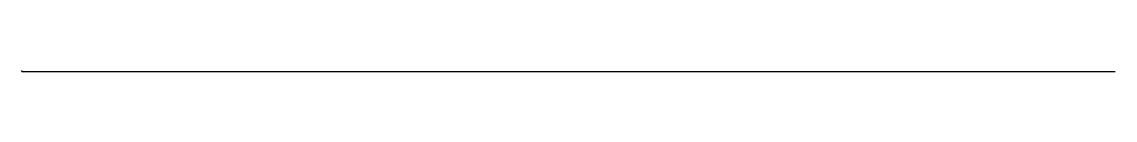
# Model space of a CAD drawing. Header units: metres. Extents: x -12 to 1000000, y 0 to 707.
import ezdxf

# ---------------------------------------------------------------- set-up
doc = ezdxf.new("R2010")
doc.units = ezdxf.units.M
doc.header["$MEASUREMENT"] = 0

msp = doc.modelspace()

# ---------------------------------------------------------------- linework, layer by layer
for p, q in [((-12, 3), (1000000, 0)), ((0, 0), (0, 707))]:
    msp.add_line(p, q)

doc.saveas('drawing.dxf')
